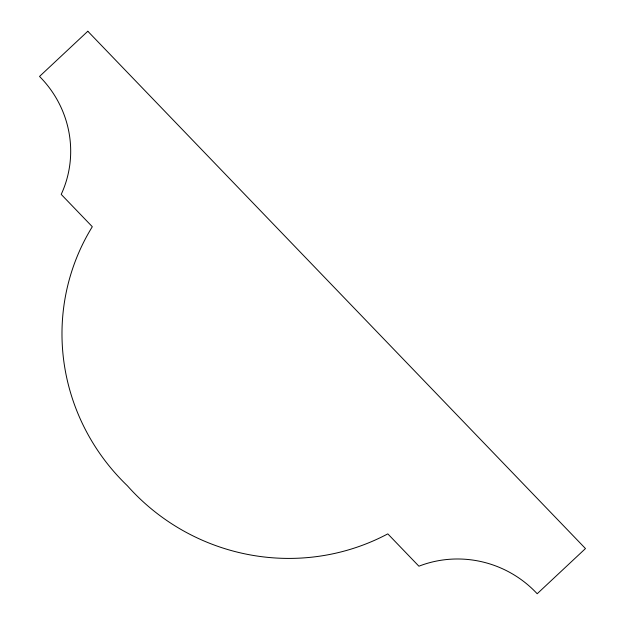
<?xml version="1.0" encoding="UTF-8"?>
<svg xmlns="http://www.w3.org/2000/svg" width="625" height="625" viewBox="0 0 625 625"><rect width="100%" height="100%" fill="white"/><g stroke="black" fill="none" stroke-linecap="round" stroke-linejoin="round"><path stroke-width="0.94" d="M87.812 31.25L39.523 76.445A106.82 104.484 27.2 0 1 61.211 194.391L92.312 226.719A212.102 207.469 27.2 0 0 127.367 485.75A212.102 207.469 27.2 0 0 387.805 533.867L418.906 566.203A106.82 104.484 27.2 0 1 537.188 593.75L585.477 548.555L87.812 31.25"/></g></svg>
